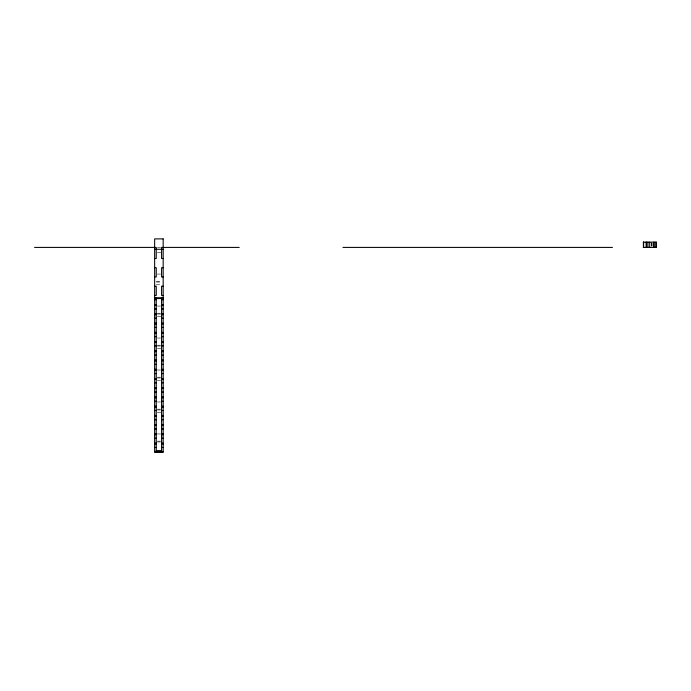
<?xml version="1.0" encoding="UTF-8"?>
<svg xmlns="http://www.w3.org/2000/svg" width="691" height="691" viewBox="0 0 691 691"><rect width="100%" height="100%" fill="white"/><g stroke="black" fill="none" stroke-linecap="round" stroke-linejoin="round"><path stroke-width="0.52" stroke-dasharray="3.46 2.59" d="M157.358 247.413L160.588 247.413M157.306 252.742L161.573 252.742M157.306 274.059L160.511 274.059M156.244 281.263L161.573 281.263M156.244 282.058L161.573 282.058M156.244 284.727L161.573 284.727M157.306 306.044L160.511 306.044M157.306 313.239L160.511 313.239M157.306 314.042L160.511 314.042M157.306 316.703L161.573 316.703M157.306 338.02L160.511 338.02M157.306 345.224L160.511 345.224M157.306 346.018L160.511 346.018M157.306 348.687L161.573 348.687M157.306 370.005L160.511 370.005M157.306 377.2L160.511 377.2M157.306 378.003L160.511 378.003M157.306 380.663L160.511 380.663M157.306 401.981L160.511 401.981M157.306 409.184L160.511 409.184M157.306 409.979L160.511 409.979M157.306 412.648L161.573 412.648M157.306 433.965L160.511 433.965M157.306 441.16L160.511 441.16M157.306 441.964L160.511 441.964M652.131 243.189L652.105 246.359M651.734 242.135L651.656 246.359M651.388 243.189L651.388 246.359"/><path stroke-width="1.04" d="M643.312 242.135L656.45 242.135L656.45 247.413L643.312 247.413M34.55 247.413L156.244 247.413L156.244 258.512L154.646 258.512M239.224 247.413L161.573 247.413L161.573 258.512L163.171 258.512M342.917 247.413L612.476 247.413M154.646 249.278L163.171 249.278M154.646 267.745L156.244 267.745L156.244 276.979L154.646 276.979M163.171 267.745L161.573 267.745L161.573 276.979L163.171 276.979M154.646 286.204L156.244 286.204L156.244 295.437L154.646 295.437M163.171 286.204L161.573 286.204L161.573 295.437L163.171 295.437M154.646 297.752L163.171 297.752M154.646 298.555L163.171 298.555M154.646 299.721L156.244 299.721M161.573 299.721L163.171 299.721M154.646 304.671L156.244 304.671M161.573 304.671L163.171 304.671M154.646 305.474L156.244 305.474M161.573 305.474L163.171 305.474M154.646 308.955L156.244 308.955M161.573 308.955L163.171 308.955M154.646 313.904L156.244 313.904M161.573 313.904L163.171 313.904M154.646 314.699L156.244 314.699M161.573 314.699L163.171 314.699M154.646 318.188L156.244 318.188M161.573 318.188L163.171 318.188M154.646 323.138L156.244 323.138M161.573 323.138L163.171 323.138M154.646 323.932L156.244 323.932M161.573 323.932L163.171 323.932M154.646 327.422L156.244 327.422M161.573 327.422L163.171 327.422M154.646 332.362L156.244 332.362M161.573 332.362L163.171 332.362M154.646 333.166L156.244 333.166M161.573 333.166L163.171 333.166M154.646 336.647L156.244 336.647M161.573 336.647L163.171 336.647M154.646 341.596L156.244 341.596M161.573 341.596L163.171 341.596M154.646 342.399L156.244 342.399M161.573 342.399L163.171 342.399M154.646 345.88L156.244 345.88M161.573 345.88L163.171 345.88M154.646 350.829L156.244 350.829M161.573 350.829L163.171 350.829M154.646 351.633L156.244 351.633M161.573 351.633L163.171 351.633M154.646 355.114L156.244 355.114M161.573 355.114L163.171 355.114M154.646 360.063L156.244 360.063M161.573 360.063L163.171 360.063M154.646 360.857L156.244 360.857M161.573 360.857L163.171 360.857M154.646 364.347L156.244 364.347M161.573 364.347L163.171 364.347M154.646 369.296L156.244 369.296M161.573 369.296L163.171 369.296M154.646 370.091L156.244 370.091M161.573 370.091L163.171 370.091M154.646 373.581L156.244 373.581M161.573 373.581L163.171 373.581M154.646 378.521L156.244 378.521M161.573 378.521L163.171 378.521M154.646 379.324L156.244 379.324M161.573 379.324L163.171 379.324M154.646 382.814L156.244 382.814M161.573 382.814L163.171 382.814M154.646 387.755L156.244 387.755M161.573 387.755L163.171 387.755M154.646 388.558L156.244 388.558M161.573 388.558L163.171 388.558M154.646 392.039L156.244 392.039M161.573 392.039L163.171 392.039M154.646 396.988L156.244 396.988M161.573 396.988L163.171 396.988M154.646 397.791L156.244 397.791M161.573 397.791L163.171 397.791M154.646 401.272L156.244 401.272M161.573 401.272L163.171 401.272M154.646 406.222L156.244 406.222M161.573 406.222L163.171 406.222M154.646 407.025L156.244 407.025M161.573 407.025L163.171 407.025M154.646 410.506L156.244 410.506M161.573 410.506L163.171 410.506M154.646 415.455L156.244 415.455M161.573 415.455L163.171 415.455M154.646 416.25L156.244 416.25M161.573 416.25L163.171 416.25M154.646 419.739L156.244 419.739M161.573 419.739L163.171 419.739M154.646 424.689L156.244 424.689M161.573 424.689L163.171 424.689M154.646 425.483L156.244 425.483M161.573 425.483L163.171 425.483M154.646 428.973L156.244 428.973M161.573 428.973L163.171 428.973M154.646 433.913L156.244 433.913M161.573 433.913L163.171 433.913M154.646 434.717L156.244 434.717M161.573 434.717L163.171 434.717M154.646 438.198L156.244 438.198M161.573 438.198L163.171 438.198M154.646 443.147L156.244 443.147M161.573 443.147L163.171 443.147M154.646 443.95L156.244 443.95M161.573 443.95L163.171 443.95M154.646 447.431L156.244 447.431M161.573 447.431L163.171 447.431M156.244 450.662L161.573 450.662M156.244 451.465L161.573 451.465M156.244 451.594L161.573 451.594M154.646 451.724L163.171 451.724M154.646 451.854L163.171 451.854M156.244 451.983L161.573 451.983M656.07 242.135L656.07 247.413M654.774 242.135L654.774 247.413M653.539 242.135L653.539 247.413M649.704 242.135L649.704 247.413M647.933 242.135L647.933 247.413M646.577 242.135L646.577 247.413M646.12 242.135L646.12 247.413M643.632 242.135L643.632 247.413M643.39 242.135L643.39 247.413M161.573 297.674L161.573 452.113M156.244 297.674L156.244 452.113M163.171 238.887L154.646 238.887L154.646 452.087L163.171 452.087L163.171 238.887"/></g></svg>
